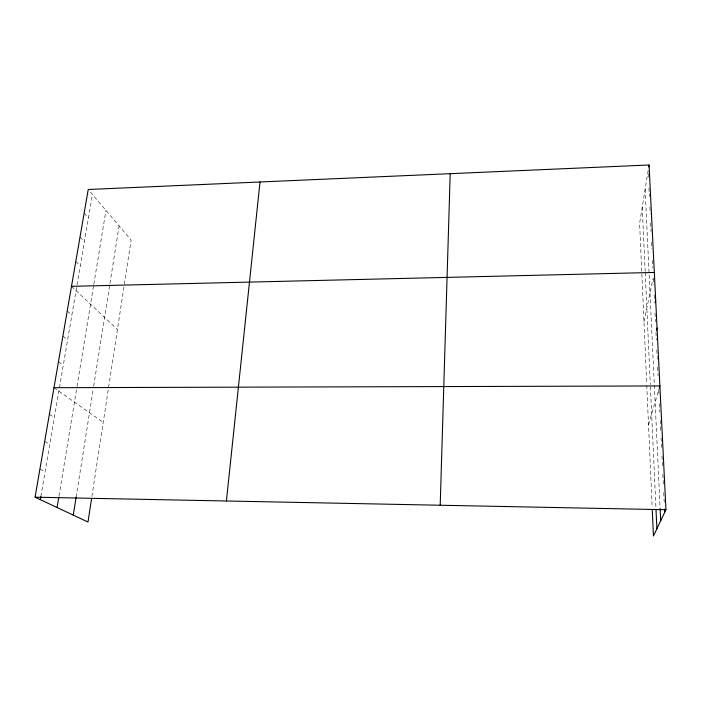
<?xml version="1.0" encoding="UTF-8"?>
<svg xmlns="http://www.w3.org/2000/svg" width="701" height="701" viewBox="0 0 701 701"><rect width="100%" height="100%" fill="white"/><g stroke="black" fill="none" stroke-linecap="round" stroke-linejoin="round"><path stroke-width="0.53" stroke-dasharray="3.5 2.63" d="M91.91 496.448L131.096 240.084L88.23 189.489M76.111 497.228L93.364 388.275M93.689 386.181L109.794 284.501M109.961 283.449L119.074 225.897M58.98 496.063L76.847 387.46M77.014 386.409L93.636 285.377M93.803 284.326L105.956 210.414M40.877 496.448L92.453 194.475M643.965 321.724L653.069 278.42M648.513 424.727L659.317 387.89M39.922 469.013L45.092 471.738M44.698 441.376L49.771 444.355M49.377 414.282L54.363 417.498M53.968 387.706L103.231 422.414M58.472 361.646L63.274 365.309M62.897 336.068L67.603 339.941M67.235 310.972L71.861 315.047M71.484 286.341L117.426 329.505M75.796 261.438L80.256 265.898M80.01 237.008L84.392 241.652M84.155 213.025L88.457 217.845M648.434 177.248L648.118 170.799L639.61 223.312L646.725 384.157M648.96 188.008L649.371 196.622M649.888 207.163L650.195 213.49M650.651 222.979L651.071 231.593M651.588 242.362L651.904 248.82M652.473 260.465L652.833 267.87M653.341 278.472L653.656 285.009M654.138 294.814L654.348 299.169M655.023 313.172L655.444 321.733M655.961 332.423L656.329 340.073M656.811 349.904L657.126 356.459M657.652 367.271L658.064 375.867M658.747 389.835L658.949 394.067M659.413 403.601L659.825 412.065M660.237 420.556L660.71 430.291M661.078 437.862L661.542 447.597M661.963 456.167L662.427 465.779M662.839 474.314L663.312 483.997M663.733 492.724L664.215 502.547M645.13 189.27L660.132 508.733M642.239 207.084L645.174 271.453M645.218 272.514L650.318 384.595M650.414 386.733L655.97 508.698M646.769 385.243L652.167 507.358"/><path stroke-width="1.05" d="M440.202 505.246L450.2 173.673M226.414 500.996L260.018 181.98M91.586 498.577L88.002 522.017L35.05 497.193L88.23 189.489L649.065 164.989L665.95 509.723L653.437 536.011L652.263 509.478M73.272 515.112L76.111 497.228M648.749 166.926L649.065 164.989M57.096 507.533L58.814 497.105M40.325 499.664L40.877 496.448M655.032 302.744L655.672 299.932M656.399 330.653L657.047 327.998M657.897 358.746L658.449 356.66M659.317 387.89L659.886 385.944L53.968 387.706M71.484 286.341L654.322 272.452M35.05 497.193L665.95 509.723M664.53 509.101L664.688 512.37M660.132 508.733L660.701 520.755M656.013 509.758L656.881 528.764"/></g></svg>
